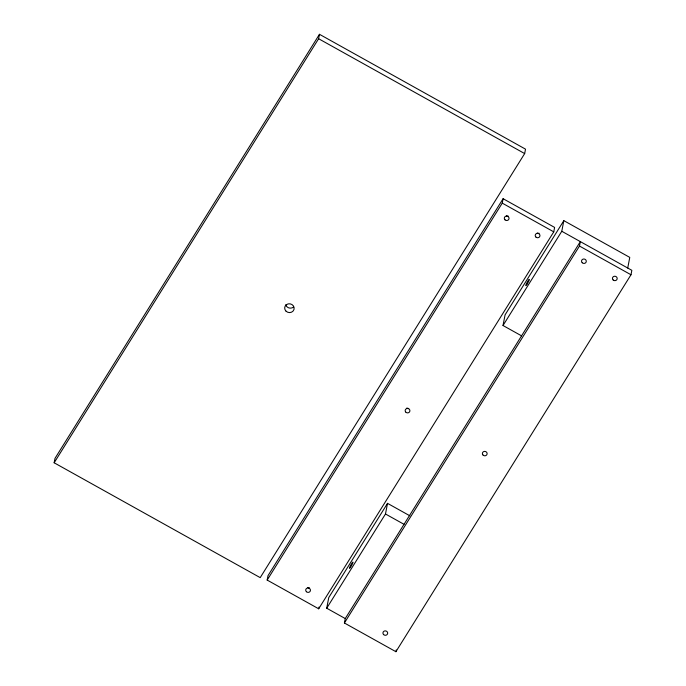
<?xml version="1.0" encoding="UTF-8"?>
<svg xmlns="http://www.w3.org/2000/svg" width="686" height="686" viewBox="0 0 686 686"><rect width="100%" height="100%" fill="white"/><g stroke="black" fill="none" stroke-linecap="round" stroke-linejoin="round"><path stroke-width="1.03" d="M54.151 462.784L55.009 458.359L319.47 34.3L525.527 149.154L524.67 153.578L260.208 577.638L54.151 462.784L318.621 38.733L319.47 34.3M267.171 580.073L268.02 575.648L503.104 198.708L554.614 227.418L553.765 231.851L318.681 608.791L267.171 580.073L502.255 203.133L503.104 198.708M318.681 608.791L319.024 607.016M627.724 268.029L629.774 257.396L563.832 220.643L561.791 231.276L631.849 270.327L630.991 274.76L395.908 651.7L344.398 622.991L345.255 618.558L326.708 608.216L328.757 597.583L387.521 503.353L409.816 515.778M326.708 608.216L385.481 513.986L387.521 503.353M395.908 651.7L396.251 649.925M521.566 335.848L503.018 325.516L505.067 314.883L563.832 220.643M344.398 622.991L579.481 246.051L580.33 241.618L345.255 618.558M503.018 325.516L561.791 231.276M318.621 38.733L524.67 153.578M579.481 246.051L630.991 274.76M502.255 203.133L553.765 231.851M385.481 513.986L404.02 524.318M309.558 587.893A2.375 2.204 10.9 0 1 307.757 587.628M539.067 233.24A2.375 2.204 10.9 0 1 537.258 232.983M508.155 216.013A2.375 2.204 10.9 0 1 506.354 215.756M408.667 408.436A2.375 2.204 10.9 0 1 406.918 407.938M293.642 306.951A4.759 4.399 10.9 0 1 285.693 304.798M306.402 591.701A2.375 2.204 10.9 0 0 310.372 590.8A2.375 2.204 10.9 0 0 307.448 588.031A2.375 2.204 10.9 0 0 306.402 591.701M535.912 237.056A2.375 2.204 10.9 0 0 539.882 236.147A2.375 2.204 10.9 0 0 536.958 233.386A2.375 2.204 10.9 0 0 535.912 237.056M505.007 219.829A2.375 2.204 10.9 0 0 508.969 218.92A2.375 2.204 10.9 0 0 506.054 216.159A2.375 2.204 10.9 0 0 505.007 219.829M405.632 411.952A2.375 2.204 10.9 0 0 409.714 411.591A2.375 2.204 10.9 0 0 407.244 408.479A2.375 2.204 10.9 0 0 405.632 411.952M383.637 634.61A2.375 2.204 10.9 0 0 387.599 633.71A2.375 2.204 10.9 0 0 384.675 630.94A2.375 2.204 10.9 0 0 383.637 634.61M613.147 279.965A2.375 2.204 10.9 0 0 617.108 279.065A2.375 2.204 10.9 0 0 614.184 276.295A2.375 2.204 10.9 0 0 613.147 279.965M582.234 262.738A2.375 2.204 10.9 0 0 586.204 261.838A2.375 2.204 10.9 0 0 583.28 259.068A2.375 2.204 10.9 0 0 582.234 262.738M482.858 454.861A2.375 2.204 10.9 0 0 486.94 454.509A2.375 2.204 10.9 0 0 484.47 451.388A2.375 2.204 10.9 0 0 482.858 454.861M350.537 567.228A3.567 0.454 -60.9 0 0 353.007 562.134A3.567 0.454 -60.9 0 0 350.169 566.267A3.567 0.454 -60.9 0 0 350.537 567.228M526.848 284.519A3.567 0.454 -60.9 0 0 529.318 279.434A3.567 0.454 -60.9 0 0 526.488 283.567A3.567 0.454 -60.9 0 0 526.848 284.519M286.079 311.23A4.759 4.399 10.9 0 0 294.002 309.429A4.759 4.399 10.9 0 0 288.163 303.898A4.759 4.399 10.9 0 0 286.079 311.23"/></g></svg>
